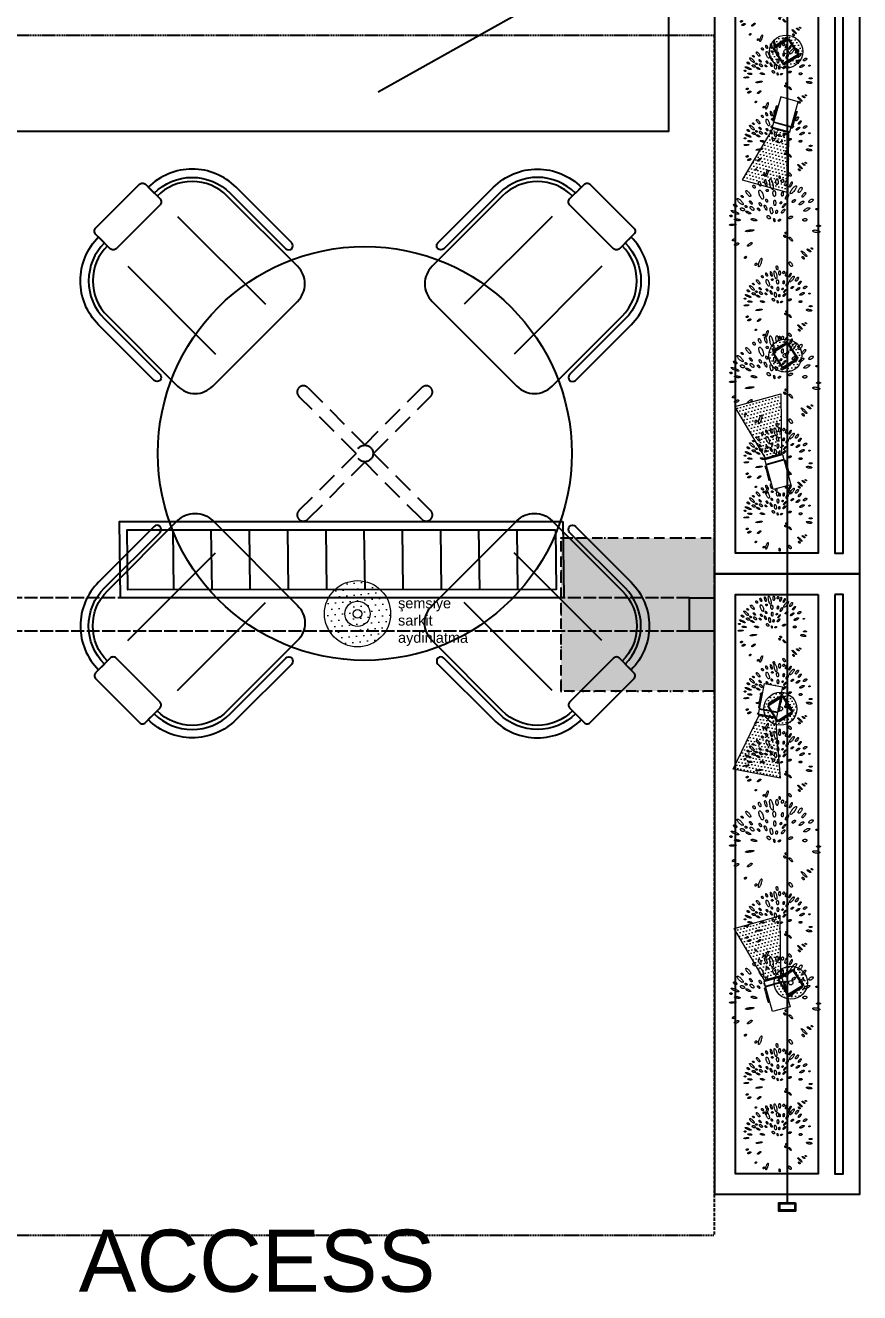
# Model space of a CAD drawing. Header units: millimetres. Extents: x 2562 to 7288, y 778 to 5635.
# Drawn here: x 5870.2 to 6071.8, y 955.7 to 1262 of the extents above; entities that cross this region are included whole.
import ezdxf

# ---------------------------------------------------------------- set-up
doc = ezdxf.new("R2010")
doc.units = ezdxf.units.MM
doc.set_wipeout_variables(frame=1)
for name, pattern in [('DOT', [6.35, 0, -6.35]), ('HIDDEN', [0.375, 0.25, -0.125]), ('x-ref_base plan 1$0$C2-A104-16$0$HIDDEN', [0.375, 0.25, -0.125])]:
    doc.linetypes.add(name, pattern=pattern)
for name, color, linetype in [('0-gnl-alt', 191, 'DOT'), ('0-gnl-gor1', 1, 'Continuous'), ('0-gnl-gor2', 6, 'Continuous'), ('0-gnl-gor3', 252, 'Continuous'), ('0-gnl-gor5', 254, 'Continuous'), ('0-gnl-merdiven', 6, 'Continuous'), ('0-gnl-smbl-mahal', 6, 'Continuous'), ('0-gnl-ust', 191, 'HIDDEN'), ('2-tef-aksesuar', 30, 'Continuous'), ('2-tef-armatur', 30, 'Continuous'), ('BH-DO-NOTLAR', 12, 'Continuous'), ('yeni string aydinlatma', 30, 'Continuous')]:
    doc.layers.add(name, color=color, linetype=linetype)
doc.layers.add('ONOFF_LI-11', color=7, linetype='Continuous', lineweight=0, true_color=0xcc33a1)
doc.layers.add('x-ref_base plan 1$0$SHG-LANDSCAPING', color=252, linetype='Continuous', lineweight=18)
doc.styles.get("Standard").update_dxf_attribs({"font": 'arial.ttf'})
doc.linetypes.add('ZIGZAG', pattern='A,0.00254,-5.08,[131,ltypeshp.shx,S=5.08,R=0,X=-5.08,Y=0],-10.16,[131,ltypeshp.shx,S=5.08,R=180,X=5.08,Y=0],-5.08', length=20.32254)

# ---------------------------------------------------------------- blocks, each defined once
blk = doc.blocks.new('BP_Abelia grandiflora')
at = {"layer": '0-gnl-gor5', "lineweight": 9}
for points in [[(-0.1169, 0.1861, 0.228205), (-0.1179, 0.1848, 0.088786), (-0.1179, 0.181, 0.045809), (-0.1169, 0.177, 0.034018), (-0.1147, 0.1718, 0.034018), (-0.1117, 0.167, 0.045809), (-0.109, 0.1638, 0.088786), (-0.1059, 0.1617, 0.228205), (-0.1043, 0.1617, 0.228205), (-0.1034, 0.163, 0.088786), (-0.1033, 0.1668, 0.045809), (-0.1044, 0.1708, 0.034018), (-0.1066, 0.176, 0.034018), (-0.1095, 0.1808, 0.045809), (-0.1123, 0.184, 0.088786), (-0.1154, 0.1861, 0.228205)], [(-0.0949, 0.2077, 0.206976), (-0.0962, 0.2062, 0.096084), (-0.0969, 0.2021, 0.052894), (-0.0962, 0.1976, 0.039992), (-0.0943, 0.1919, 0.039992), (-0.0914, 0.1866, 0.052894), (-0.0886, 0.183, 0.096084), (-0.0851, 0.1807, 0.206976), (-0.0831, 0.1807, 0.206976), (-0.0818, 0.1821, 0.096084), (-0.0811, 0.1862, 0.052894), (-0.0818, 0.1908, 0.039992), (-0.0837, 0.1965, 0.039992), (-0.0866, 0.2018, 0.052894), (-0.0894, 0.2054, 0.096084), (-0.0929, 0.2077, 0.206976)], [(-0.0624, 0.1861, 0.029169), (-0.0573, 0.1778, 0.03978), (-0.0528, 0.1723, 0.081053), (-0.0476, 0.1685, 0.247796), (-0.0454, 0.1685, 0.247796), (-0.0441, 0.1704, 0.081053), (-0.0445, 0.1768, 0.03978), (-0.0466, 0.1836, 0.029169), (-0.0507, 0.1924, 0.029169), (-0.0558, 0.2006, 0.03978), (-0.0603, 0.2061, 0.081053), (-0.0655, 0.21, 0.247796), (-0.0677, 0.2099, 0.247796), (-0.0689, 0.2081, 0.081053), (-0.0686, 0.2016, 0.03978), (-0.0665, 0.1949, 0.029169)], [(-0.0439, 0.2257, 0.261938), (-0.0448, 0.2249, 0.075007), (-0.0454, 0.2211, 0.035692), (-0.0451, 0.2169, 0.025978), (-0.044, 0.2111, 0.025978), (-0.0423, 0.2055, 0.035692), (-0.0406, 0.2017, 0.075007), (-0.0383, 0.1986, 0.261938), (-0.0372, 0.1982, 0.261938), (-0.0363, 0.199, 0.075007), (-0.0357, 0.2029, 0.035692), (-0.036, 0.2071, 0.025978), (-0.0371, 0.2128, 0.025978), (-0.0388, 0.2184, 0.035692), (-0.0405, 0.2223, 0.075007), (-0.0428, 0.2254, 0.261938)], [(-0.0182, 0.2289, 0.243416), (-0.0193, 0.2281, 0.082852), (-0.0205, 0.2245, 0.04109), (-0.0209, 0.2203, 0.030206), (-0.0205, 0.2146, 0.030206), (-0.0194, 0.209, 0.04109), (-0.018, 0.205, 0.082852), (-0.0159, 0.2019, 0.243416), (-0.0146, 0.2014, 0.243416), (-0.0135, 0.2022, 0.082852), (-0.0123, 0.2058, 0.04109), (-0.012, 0.21, 0.030206), (-0.0124, 0.2157, 0.030206), (-0.0135, 0.2213, 0.04109), (-0.0149, 0.2252, 0.082852), (-0.0169, 0.2284, 0.243416)], [(0.0025, 0.2302, 0.154562), (0.0008, 0.2297, 0.106795), (-0.0008, 0.2278, 0.073326), (-0.0017, 0.2253, 0.059836), (-0.002, 0.222, 0.059836), (-0.0016, 0.2187, 0.073326), (-0.0005, 0.2163, 0.106795), (0.0013, 0.2145, 0.154562), (0.003, 0.214, 0.154562), (0.0046, 0.2146, 0.106795), (0.0063, 0.2165, 0.073326), (0.0072, 0.219, 0.059836), (0.0075, 0.2223, 0.059836), (0.007, 0.2255, 0.073326), (0.0059, 0.228, 0.106795), (0.0042, 0.2298, 0.154562)], [(0.0309, 0.2284, 0.217322), (0.0291, 0.228, 0.092688), (0.0264, 0.2249, 0.049364), (0.0246, 0.2208, 0.036974), (0.023, 0.215, 0.036974), (0.0223, 0.209, 0.049364), (0.0226, 0.2045, 0.092688), (0.024, 0.2006, 0.217322), (0.0255, 0.1996, 0.217322), (0.0273, 0.2, 0.092688), (0.03, 0.2031, 0.049364), (0.0318, 0.2072, 0.036974), (0.0334, 0.213, 0.036974), (0.0341, 0.219, 0.049364), (0.0338, 0.2235, 0.092688), (0.0324, 0.2274, 0.217322)], [(0.0625, 0.2217, 0.256191), (0.0601, 0.2214, 0.077505), (0.0549, 0.2164, 0.037329), (0.0505, 0.2097, 0.027247), (0.0458, 0.1998, 0.027247), (0.0422, 0.1895, 0.037329), (0.0406, 0.1816, 0.077505), (0.0407, 0.1744, 0.256191), (0.0422, 0.1726, 0.256191), (0.0445, 0.1728, 0.077505), (0.0497, 0.1779, 0.037329), (0.0541, 0.1846, 0.027247), (0.0588, 0.1944, 0.027247), (0.0624, 0.2048, 0.037329), (0.0641, 0.2126, 0.077505), (0.0639, 0.2199, 0.256191)], [(0.0872, 0.2131, 0.259831), (0.0859, 0.213, 0.07593), (0.0827, 0.2101, 0.036288), (0.0799, 0.2062, 0.026439), (0.0768, 0.2004, 0.026439), (0.0743, 0.1943, 0.036288), (0.0731, 0.1897, 0.07593), (0.0729, 0.1854, 0.259831), (0.0737, 0.1843, 0.259831), (0.0751, 0.1844, 0.07593), (0.0783, 0.1873, 0.036288), (0.0811, 0.1912, 0.026439), (0.0842, 0.197, 0.026439), (0.0866, 0.203, 0.036288), (0.0879, 0.2077, 0.07593), (0.088, 0.212, 0.259831)], [(0.1147, 0.1991, 0.205663), (0.1132, 0.1993, 0.096491), (0.1103, 0.1979, 0.053352), (0.1077, 0.1954, 0.040391), (0.105, 0.1915, 0.040391), (0.1029, 0.1873, 0.053352), (0.102, 0.1838, 0.096491), (0.1021, 0.1806, 0.205663), (0.103, 0.1793, 0.205663), (0.1046, 0.1791, 0.096491), (0.1075, 0.1806, 0.053352), (0.1101, 0.1831, 0.040391), (0.1128, 0.1869, 0.040391), (0.1148, 0.1912, 0.053352), (0.1158, 0.1946, 0.096491), (0.1157, 0.1979, 0.205663)], [(-0.1584, 0.1599, 0.17972), (-0.1593, 0.158, 0.103229), (-0.1587, 0.1544, 0.062965), (-0.157, 0.151, 0.049171), (-0.1537, 0.1471, 0.049171), (-0.1498, 0.144, 0.062965), (-0.1463, 0.1423, 0.103229), (-0.1427, 0.1419, 0.17972), (-0.1408, 0.1428, 0.17972), (-0.14, 0.1447, 0.103229), (-0.1405, 0.1483, 0.062965), (-0.1423, 0.1518, 0.049171), (-0.1455, 0.1556, 0.049171), (-0.1494, 0.1587, 0.062965), (-0.1529, 0.1604, 0.103229), (-0.1565, 0.1608, 0.17972)], [(-0.1156, 0.1428, 0.225102), (-0.1162, 0.1413, 0.08993), (-0.1152, 0.1376, 0.046807), (-0.1131, 0.134, 0.03484), (-0.1095, 0.1297, 0.03484), (-0.1053, 0.1259, 0.046807), (-0.1018, 0.1236, 0.08993), (-0.0982, 0.1225, 0.225102), (-0.0967, 0.123, 0.225102), (-0.0961, 0.1245, 0.08993), (-0.0971, 0.1282, 0.046807), (-0.0992, 0.1318, 0.03484), (-0.1028, 0.1361, 0.03484), (-0.1069, 0.1399, 0.046807), (-0.1104, 0.1422, 0.08993), (-0.1141, 0.1433, 0.225102)], [(-0.0742, 0.1435, 0.185857), (-0.075, 0.1421, 0.10188), (-0.0748, 0.1393, 0.060594), (-0.0736, 0.1365, 0.046923), (-0.0714, 0.1332, 0.046923), (-0.0686, 0.1304, 0.060594), (-0.066, 0.1288, 0.10188), (-0.0633, 0.1281, 0.185857), (-0.0618, 0.1286, 0.185857), (-0.061, 0.13, 0.10188), (-0.0612, 0.1328, 0.060594), (-0.0623, 0.1357, 0.046923), (-0.0646, 0.1389, 0.046923), (-0.0674, 0.1417, 0.060594), (-0.07, 0.1434, 0.10188), (-0.0727, 0.144, 0.185857)], [(-0.0361, 0.1647, 0.224678), (-0.0373, 0.1636, 0.090084), (-0.0382, 0.1598, 0.046944), (-0.0381, 0.1555, 0.034953), (-0.0369, 0.1499, 0.034953), (-0.035, 0.1445, 0.046944), (-0.0329, 0.1407, 0.090084), (-0.0301, 0.1379, 0.224678), (-0.0285, 0.1376, 0.224678), (-0.0273, 0.1387, 0.090084), (-0.0264, 0.1425, 0.046944), (-0.0265, 0.1468, 0.034953), (-0.0277, 0.1525, 0.034953), (-0.0296, 0.1579, 0.046944), (-0.0317, 0.1617, 0.090084), (-0.0345, 0.1644, 0.224678)], [(-0.0073, 0.1703, 0.208148), (-0.0086, 0.1698, 0.095716), (-0.0104, 0.1674, 0.052486), (-0.0115, 0.1642, 0.039639), (-0.0122, 0.1599, 0.039639), (-0.0122, 0.1556, 0.052486), (-0.0116, 0.1523, 0.095716), (-0.0102, 0.1497, 0.208148), (-0.0089, 0.149, 0.208148), (-0.0075, 0.1495, 0.095716), (-0.0058, 0.1519, 0.052486), (-0.0047, 0.155, 0.039639), (-0.004, 0.1593, 0.039639), (-0.004, 0.1637, 0.052486), (-0.0046, 0.1669, 0.095716), (-0.006, 0.1696, 0.208148)], [(-0.0097, 0.1225, 0.164937), (-0.0107, 0.1219, 0.10574), (-0.0115, 0.1203, 0.068929), (-0.0118, 0.1184, 0.055121), (-0.0115, 0.1159, 0.055121), (-0.0107, 0.1136, 0.068929), (-0.0096, 0.112, 0.10574), (-0.0081, 0.1109, 0.164937), (-0.007, 0.1108, 0.164937), (-0.006, 0.1114, 0.10574), (-0.0051, 0.113, 0.068929), (-0.0049, 0.115, 0.055121), (-0.0051, 0.1174, 0.055121), (-0.006, 0.1197, 0.068929), (-0.007, 0.1213, 0.10574), (-0.0085, 0.1224, 0.164937)], [(0.0237, 0.1248, 0.221241), (0.0221, 0.1244, 0.091319), (0.0196, 0.1216, 0.048066), (0.0178, 0.1178, 0.035885), (0.0163, 0.1124, 0.035885), (0.0156, 0.1069, 0.048066), (0.0158, 0.1028, 0.091319), (0.017, 0.0992, 0.221241), (0.0183, 0.0982, 0.221241), (0.0199, 0.0986, 0.091319), (0.0224, 0.1014, 0.048066), (0.0241, 0.1052, 0.035885), (0.0256, 0.1105, 0.035885), (0.0263, 0.1161, 0.048066), (0.0262, 0.1202, 0.091319), (0.025, 0.1238, 0.221241)], [(0.0349, 0.1693, 0.191592), (0.0327, 0.169, 0.100474), (0.0295, 0.1664, 0.058435), (0.0271, 0.1626, 0.044925), (0.0251, 0.1571, 0.044925), (0.0241, 0.1513, 0.058435), (0.0242, 0.1468, 0.100474), (0.0257, 0.1429, 0.191592), (0.0274, 0.1416, 0.191592), (0.0296, 0.1419, 0.100474), (0.0328, 0.1445, 0.058435), (0.0352, 0.1483, 0.044925), (0.0372, 0.1538, 0.044925), (0.0382, 0.1596, 0.058435), (0.0381, 0.1641, 0.100474), (0.0366, 0.1679, 0.191592)], [(0.0696, 0.1689, 0.110174), (0.0678, 0.1694, 0.102587), (0.0658, 0.169, 0.093413), (0.0641, 0.1678, 0.08782), (0.0629, 0.1661, 0.08782), (0.0623, 0.164, 0.093413), (0.0624, 0.162, 0.102587), (0.0634, 0.1602, 0.110174), (0.0648, 0.159, 0.110174), (0.0666, 0.1586, 0.102587), (0.0686, 0.159, 0.093413), (0.0703, 0.1601, 0.08782), (0.0716, 0.1619, 0.08782), (0.0722, 0.1639, 0.093413), (0.072, 0.166, 0.102587), (0.0711, 0.1678, 0.110174)], [(0.1041, 0.1589, 0.219849), (0.1013, 0.1592, 0.09181), (0.0958, 0.156, 0.048525), (0.0909, 0.1509, 0.036269), (0.0857, 0.1431, 0.036269), (0.0816, 0.1346, 0.048525), (0.0797, 0.1279, 0.09181), (0.0797, 0.1215, 0.219849), (0.0813, 0.1192, 0.219849), (0.084, 0.119, 0.09181), (0.0896, 0.1222, 0.048525), (0.0944, 0.1273, 0.036269), (0.0997, 0.1351, 0.036269), (0.1038, 0.1435, 0.048525), (0.1057, 0.1503, 0.09181), (0.1057, 0.1567, 0.219849)], [(0.1382, 0.1775, 0.15118), (0.1365, 0.1782, 0.106997), (0.134, 0.1779, 0.074795), (0.1316, 0.1766, 0.061485), (0.1292, 0.1743, 0.061485), (0.1274, 0.1716, 0.074795), (0.1266, 0.169, 0.106997), (0.1268, 0.1664, 0.15118), (0.1278, 0.1649, 0.15118), (0.1295, 0.1642, 0.106997), (0.132, 0.1645, 0.074795), (0.1344, 0.1658, 0.061485), (0.1368, 0.1681, 0.061485), (0.1386, 0.1708, 0.074795), (0.1394, 0.1734, 0.106997), (0.1392, 0.176, 0.15118)], [(0.1675, 0.1451, 0.224459), (0.1656, 0.1458, 0.090164), (0.1609, 0.1447, 0.047015), (0.1562, 0.1421, 0.035012), (0.1506, 0.1377, 0.035012), (0.1457, 0.1326, 0.047015), (0.1427, 0.1282, 0.090164), (0.1412, 0.1236, 0.224459), (0.1418, 0.1216, 0.224459), (0.1437, 0.1209, 0.090164), (0.1484, 0.122, 0.047015), (0.153, 0.1245, 0.035012), (0.1586, 0.129, 0.035012), (0.1635, 0.1341, 0.047015), (0.1665, 0.1385, 0.090164), (0.1681, 0.1431, 0.224459)], [(-0.1882, 0.1194, 0.136055), (-0.1885, 0.1183, 0.10695), (-0.1881, 0.1168, 0.081551), (-0.1873, 0.1156, 0.069671), (-0.1859, 0.1145, 0.069671), (-0.1842, 0.1138, 0.081551), (-0.1827, 0.1137, 0.10695), (-0.1813, 0.1141, 0.136055), (-0.1805, 0.1149, 0.136055), (-0.1802, 0.116, 0.10695), (-0.1805, 0.1174, 0.081551), (-0.1814, 0.1187, 0.069671), (-0.1828, 0.1198, 0.069671), (-0.1844, 0.1204, 0.081551), (-0.1859, 0.1206, 0.10695), (-0.1873, 0.1202, 0.136055)], [(-0.1503, 0.1158, 0.222164), (-0.1506, 0.1139, 0.090991), (-0.1487, 0.1099, 0.047763), (-0.1455, 0.1062, 0.035633), (-0.1404, 0.102, 0.035633), (-0.1348, 0.0986, 0.047763), (-0.1302, 0.0968, 0.090991), (-0.1258, 0.0964, 0.222164), (-0.1242, 0.0973, 0.222164), (-0.1238, 0.0992, 0.090991), (-0.1257, 0.1032, 0.047763), (-0.1289, 0.1069, 0.035633), (-0.134, 0.1111, 0.035633), (-0.1396, 0.1145, 0.047763), (-0.1442, 0.1163, 0.090991), (-0.1486, 0.1167, 0.222164)], [(-0.1458, 0.0585, 0.14574), (-0.1458, 0.0563, 0.107166), (-0.1443, 0.0536, 0.077192), (-0.1418, 0.0515, 0.064269), (-0.1383, 0.05, 0.064269), (-0.1344, 0.0494, 0.077192), (-0.1312, 0.0498, 0.107166), (-0.1285, 0.0512, 0.14574), (-0.1273, 0.0531, 0.14574), (-0.1273, 0.0554, 0.107166), (-0.1288, 0.0581, 0.077192), (-0.1313, 0.0601, 0.064269), (-0.1348, 0.0617, 0.064269), (-0.1387, 0.0623, 0.077192), (-0.1419, 0.0619, 0.107166), (-0.1446, 0.0604, 0.14574)], [(-0.0748, 0.0608, 0.17178), (-0.0753, 0.059, 0.104715), (-0.0743, 0.0561, 0.066124), (-0.0723, 0.0535, 0.052265), (-0.0692, 0.0509, 0.052265), (-0.0655, 0.0491, 0.066124), (-0.0623, 0.0483, 0.104715), (-0.0593, 0.0486, 0.17178), (-0.0578, 0.0498, 0.17178), (-0.0574, 0.0516, 0.104715), (-0.0583, 0.0544, 0.066124), (-0.0603, 0.057, 0.052265), (-0.0635, 0.0596, 0.052265), (-0.0672, 0.0615, 0.066124), (-0.0703, 0.0622, 0.104715), (-0.0733, 0.0619, 0.17178)], [(-0.0318, 0.0896, 0.218092), (-0.0326, 0.0885, 0.092422), (-0.0328, 0.0851, 0.049107), (-0.0319, 0.0815, 0.036758), (-0.0299, 0.077, 0.036758), (-0.0273, 0.0729, 0.049107), (-0.0248, 0.0701, 0.092422), (-0.022, 0.0684, 0.218092), (-0.0205, 0.0685, 0.218092), (-0.0196, 0.0696, 0.092422), (-0.0195, 0.073, 0.049107), (-0.0203, 0.0766, 0.036758), (-0.0223, 0.0811, 0.036758), (-0.025, 0.0852, 0.049107), (-0.0274, 0.088, 0.092422), (-0.0303, 0.0897, 0.218092)], [(-0.0304, 0.1171, 0.270783), (-0.0309, 0.1163, 0.071066), (-0.0307, 0.1129, 0.033234), (-0.0297, 0.1092, 0.024094), (-0.0277, 0.1044, 0.024094), (-0.0252, 0.0997, 0.033234), (-0.0231, 0.0966, 0.071066), (-0.0205, 0.0942, 0.270783), (-0.0196, 0.0941, 0.270783), (-0.019, 0.0949, 0.071066), (-0.0193, 0.0984, 0.033234), (-0.0203, 0.1021, 0.024094), (-0.0223, 0.1069, 0.024094), (-0.0248, 0.1115, 0.033234), (-0.0269, 0.1146, 0.071066), (-0.0294, 0.117, 0.270783)], [(0.0052, 0.0784, 0.182227), (0.0039, 0.0779, 0.102698), (0.0023, 0.0761, 0.061989), (0.0013, 0.0736, 0.048238), (0.0008, 0.0702, 0.048238), (0.001, 0.0668, 0.061989), (0.0017, 0.0643, 0.102698), (0.003, 0.0623, 0.182227), (0.0043, 0.0617, 0.182227), (0.0056, 0.0621, 0.102698), (0.0072, 0.064, 0.061989), (0.0082, 0.0665, 0.048238), (0.0087, 0.0698, 0.048238), (0.0085, 0.0732, 0.061989), (0.0079, 0.0758, 0.102698), (0.0065, 0.0778, 0.182227)], [(0.0359, 0.0865, 0.213517), (0.0338, 0.0863, 0.093974), (0.0304, 0.0835, 0.050644), (0.0276, 0.0795, 0.038059), (0.0249, 0.0736, 0.038059), (0.0232, 0.0674, 0.050644), (0.0227, 0.0625, 0.093974), (0.0236, 0.0581, 0.213517), (0.025, 0.0567, 0.213517), (0.0271, 0.0569, 0.093974), (0.0305, 0.0597, 0.050644), (0.0333, 0.0637, 0.038059), (0.036, 0.0696, 0.038059), (0.0377, 0.0759, 0.050644), (0.0382, 0.0807, 0.093974), (0.0373, 0.0851, 0.213517)], [(0.0679, 0.0919, 0.234361), (0.0665, 0.0921, 0.086447), (0.0632, 0.0903, 0.043866), (0.0603, 0.0875, 0.032434), (0.0569, 0.0832, 0.032434), (0.0542, 0.0785, 0.043866), (0.0527, 0.0747, 0.086447), (0.0523, 0.071, 0.234361), (0.053, 0.0698, 0.234361), (0.0544, 0.0696, 0.086447), (0.0576, 0.0714, 0.043866), (0.0606, 0.0742, 0.032434), (0.0639, 0.0785, 0.032434), (0.0667, 0.0832, 0.043866), (0.0681, 0.087, 0.086447), (0.0686, 0.0907, 0.234361)], [(0.0661, 0.1221, 0.181524), (0.0647, 0.1224, 0.10285), (0.0625, 0.1216, 0.062262), (0.0604, 0.12, 0.048498), (0.0583, 0.1175, 0.048498), (0.0568, 0.1145, 0.062262), (0.0561, 0.1121, 0.10285), (0.0562, 0.1097, 0.181524), (0.057, 0.1086, 0.181524), (0.0584, 0.1082, 0.10285), (0.0606, 0.109, 0.062262), (0.0627, 0.1106, 0.048498), (0.0648, 0.1132, 0.048498), (0.0663, 0.1161, 0.062262), (0.067, 0.1186, 0.10285), (0.0669, 0.121, 0.181524)], [(0.094, 0.0995, 0.190551), (0.0926, 0.0999, 0.100739), (0.0901, 0.0991, 0.058823), (0.0878, 0.0973, 0.045281), (0.0853, 0.0945, 0.045281), (0.0834, 0.0913, 0.058823), (0.0825, 0.0885, 0.100739), (0.0824, 0.0859, 0.190551), (0.0832, 0.0847, 0.190551), (0.0846, 0.0843, 0.100739), (0.0871, 0.0852, 0.058823), (0.0894, 0.0869, 0.045281), (0.0919, 0.0897, 0.045281), (0.0938, 0.0929, 0.058823), (0.0947, 0.0957, 0.100739), (0.0948, 0.0983, 0.190551)], [(0.0981, 0.0721, 0.189405), (0.0969, 0.0727, 0.101026), (0.0946, 0.0725, 0.059252), (0.0923, 0.0715, 0.045676), (0.0897, 0.0696, 0.045676), (0.0874, 0.0673, 0.059252), (0.086, 0.0651, 0.101026), (0.0855, 0.0629, 0.189405), (0.0859, 0.0617, 0.189405), (0.087, 0.0611, 0.101026), (0.0893, 0.0613, 0.059252), (0.0916, 0.0623, 0.045676), (0.0943, 0.0642, 0.045676), (0.0966, 0.0665, 0.059252), (0.0979, 0.0686, 0.101026), (0.0985, 0.0709, 0.189405)], [(0.1346, 0.0725, 0.173385), (0.1328, 0.0738, 0.104439), (0.1293, 0.0741, 0.065477), (0.1255, 0.0731, 0.051621), (0.1212, 0.0708, 0.051621), (0.1175, 0.0676, 0.065477), (0.1152, 0.0645, 0.104439), (0.1142, 0.0611, 0.173385), (0.1147, 0.059, 0.173385), (0.1165, 0.0577, 0.104439), (0.1201, 0.0574, 0.065477), (0.1238, 0.0584, 0.051621), (0.1281, 0.0607, 0.051621), (0.1318, 0.0639, 0.065477), (0.1341, 0.067, 0.104439), (0.1351, 0.0704, 0.173385)], [(0.1418, 0.0995, 0.211516), (0.1406, 0.1001, 0.094634), (0.1379, 0.0995, 0.051326), (0.1352, 0.098, 0.038641), (0.132, 0.0955, 0.038641), (0.1293, 0.0925, 0.051326), (0.1277, 0.0899, 0.094634), (0.1269, 0.0872, 0.211516), (0.1274, 0.086, 0.211516), (0.1285, 0.0855, 0.094634), (0.1313, 0.0861, 0.051326), (0.134, 0.0875, 0.038641), (0.1371, 0.0901, 0.038641), (0.1398, 0.0931, 0.051326), (0.1415, 0.0957, 0.094634), (0.1422, 0.0983, 0.211516)], [(0.1594, 0.073, 0.141068), (0.1582, 0.0738, 0.107148), (0.1564, 0.0742, 0.079281), (0.1545, 0.0738, 0.066799), (0.1524, 0.0727, 0.066799), (0.1507, 0.0711, 0.079281), (0.1497, 0.0694, 0.107148), (0.1494, 0.0676, 0.141068), (0.1499, 0.0662, 0.141068), (0.151, 0.0653, 0.107148), (0.1529, 0.065, 0.079281), (0.1548, 0.0654, 0.066799), (0.1569, 0.0665, 0.066799), (0.1586, 0.0681, 0.079281), (0.1596, 0.0698, 0.107148), (0.1598, 0.0716, 0.141068)], [(0.2035, 0.1, 0.241866), (0.2017, 0.1009, 0.08348), (0.1962, 0.1001, 0.041558), (0.1905, 0.0976, 0.030579), (0.1834, 0.0932, 0.030579), (0.1768, 0.088, 0.041558), (0.1726, 0.0835, 0.08348), (0.1699, 0.0786, 0.241866), (0.1702, 0.0766, 0.241866), (0.172, 0.0756, 0.08348), (0.1775, 0.0765, 0.041558), (0.1832, 0.0789, 0.030579), (0.1903, 0.0833, 0.030579), (0.1969, 0.0886, 0.041558), (0.2011, 0.0931, 0.08348), (0.2038, 0.098, 0.241866)], [(0.1873, 0.118, 0.167836), (0.1863, 0.1188, 0.105336), (0.1844, 0.119, 0.067731), (0.1823, 0.1185, 0.053888), (0.18, 0.1173, 0.053888), (0.178, 0.1156, 0.067731), (0.1767, 0.1139, 0.105336), (0.1762, 0.112, 0.167836), (0.1765, 0.1108, 0.167836), (0.1775, 0.1101, 0.105336), (0.1794, 0.1099, 0.067731), (0.1815, 0.1103, 0.053888), (0.1838, 0.1116, 0.053888), (0.1858, 0.1133, 0.067731), (0.1871, 0.1149, 0.105336), (0.1876, 0.1168, 0.167836)], [(0.2153, 0.0698, 0.167894), (0.214, 0.071, 0.105327), (0.2112, 0.0717, 0.067707), (0.2082, 0.0713, 0.053864), (0.2047, 0.0699, 0.053864), (0.2015, 0.0678, 0.067707), (0.1994, 0.0656, 0.105327), (0.1983, 0.063, 0.167894), (0.1986, 0.0612, 0.167894), (0.1999, 0.06, 0.105327), (0.2026, 0.0594, 0.067707), (0.2056, 0.0598, 0.053864), (0.2092, 0.0611, 0.053864), (0.2124, 0.0632, 0.067707), (0.2144, 0.0654, 0.105327), (0.2155, 0.068, 0.167894)], [(-0.2179, 0.0108, 0.226996), (-0.2171, 0.009, 0.089235), (-0.2128, 0.0066, 0.046197), (-0.2076, 0.0053, 0.034337), (-0.2004, 0.0047, 0.034337), (-0.1932, 0.0051, 0.046197), (-0.188, 0.0062, 0.089235), (-0.1836, 0.0085, 0.226996), (-0.1827, 0.0103, 0.226996), (-0.1836, 0.0121, 0.089235), (-0.1878, 0.0145, 0.046197), (-0.1931, 0.0158, 0.034337), (-0.2003, 0.0164, 0.034337), (-0.2075, 0.016, 0.046197), (-0.2127, 0.0149, 0.089235), (-0.217, 0.0126, 0.226996)], [(-0.2157, 0.0401, 0.218506), (-0.2154, 0.0389, 0.092278), (-0.2133, 0.0371, 0.048969), (-0.2106, 0.0359, 0.036642), (-0.2068, 0.0349, 0.036642), (-0.2029, 0.0344, 0.048969), (-0.1999, 0.0346, 0.092278), (-0.1974, 0.0355, 0.218506), (-0.1967, 0.0365, 0.218506), (-0.197, 0.0376, 0.092278), (-0.199, 0.0394, 0.048969), (-0.2017, 0.0406, 0.036642), (-0.2055, 0.0416, 0.036642), (-0.2095, 0.0421, 0.048969), (-0.2124, 0.0419, 0.092278), (-0.215, 0.041, 0.218506)], [(-0.0205, 0.0374, 0.159367), (-0.0211, 0.0362, 0.106385), (-0.0211, 0.0342, 0.071268), (-0.0202, 0.0322, 0.05759), (-0.0187, 0.0301, 0.05759), (-0.0166, 0.0284, 0.071268), (-0.0147, 0.0275, 0.106385), (-0.0127, 0.0273, 0.159367), (-0.0115, 0.0279, 0.159367), (-0.0108, 0.0291, 0.106385), (-0.0109, 0.0311, 0.071268), (-0.0117, 0.0331, 0.05759), (-0.0133, 0.0352, 0.05759), (-0.0153, 0.0369, 0.071268), (-0.0173, 0.0378, 0.106385), (-0.0193, 0.0379, 0.159367)], [(0.012, 0.0369, 0.233435), (0.0111, 0.0368, 0.086805), (0.0093, 0.0354, 0.044155), (0.0079, 0.0333, 0.032669), (0.0064, 0.0302, 0.032669), (0.0053, 0.027, 0.044155), (0.0049, 0.0245, 0.086805), (0.0051, 0.0223, 0.233435), (0.0057, 0.0216, 0.233435), (0.0066, 0.0216, 0.086805), (0.0083, 0.0231, 0.044155), (0.0097, 0.0252, 0.032669), (0.0112, 0.0282, 0.032669), (0.0123, 0.0315, 0.044155), (0.0128, 0.034, 0.086805), (0.0126, 0.0362, 0.233435)], [(0.0453, 0.0441, 0.148782), (0.0434, 0.0454, 0.107096), (0.0403, 0.0456, 0.075846), (0.0371, 0.0447, 0.062692), (0.0338, 0.0425, 0.062692), (0.031, 0.0396, 0.075846), (0.0295, 0.0367, 0.107096), (0.0291, 0.0336, 0.148782), (0.03, 0.0315, 0.148782), (0.0319, 0.0302, 0.107096), (0.035, 0.03, 0.075846), (0.0382, 0.0309, 0.062692), (0.0416, 0.0331, 0.062692), (0.0443, 0.036, 0.075846), (0.0458, 0.0389, 0.107096), (0.0462, 0.042, 0.148782)], [(0.1193, 0.0144, 0.224989), (0.1186, 0.0158, 0.089971), (0.1151, 0.0174, 0.046843), (0.1111, 0.0181, 0.03487), (0.1055, 0.0181, 0.03487), (0.1, 0.0173, 0.046843), (0.096, 0.0161, 0.089971), (0.0928, 0.014, 0.224989), (0.0922, 0.0125, 0.224989), (0.093, 0.0112, 0.089971), (0.0964, 0.0096, 0.046843), (0.1005, 0.0089, 0.03487), (0.1061, 0.0089, 0.03487), (0.1116, 0.0097, 0.046843), (0.1156, 0.0109, 0.089971), (0.1188, 0.0129, 0.224989)], [(0.1513, 0.0468, 0.242243), (0.1503, 0.0477, 0.083327), (0.1468, 0.0483, 0.041444), (0.1429, 0.0479, 0.030488), (0.1377, 0.0467, 0.030488), (0.1327, 0.0448, 0.041444), (0.1293, 0.0429, 0.083327), (0.1267, 0.0404, 0.242243), (0.1265, 0.0392, 0.242243), (0.1274, 0.0382, 0.083327), (0.1309, 0.0377, 0.041444), (0.1348, 0.0381, 0.030488), (0.14, 0.0393, 0.030488), (0.145, 0.0412, 0.041444), (0.1484, 0.0431, 0.083327), (0.151, 0.0456, 0.242243)], [(0.1792, 0.0558, 0.150587), (0.178, 0.0578, 0.107025), (0.1752, 0.0595, 0.075054), (0.1717, 0.06, 0.06178), (0.1675, 0.0595, 0.06178), (0.1636, 0.058, 0.075054), (0.1608, 0.056, 0.107025), (0.1591, 0.0532, 0.150587), (0.1589, 0.0509, 0.150587), (0.1601, 0.0489, 0.107025), (0.163, 0.0472, 0.075054), (0.1664, 0.0467, 0.06178), (0.1706, 0.0472, 0.06178), (0.1745, 0.0487, 0.075054), (0.1773, 0.0507, 0.107025), (0.1791, 0.0535, 0.150587)], [(0.1986, -0.0014, 0.244655), (0.198, -0.0002, 0.082347), (0.1947, 0.0016, 0.040717), (0.1907, 0.0027, 0.02991), (0.185, 0.0033, 0.02991), (0.1794, 0.0032, 0.040717), (0.1752, 0.0026, 0.082347), (0.1718, 0.0011, 0.244655), (0.1711, 0, 0.244655), (0.1716, -0.0013, 0.082347), (0.175, -0.0031, 0.040717), (0.179, -0.0041, 0.02991), (0.1846, -0.0047, 0.02991), (0.1903, -0.0046, 0.040717), (0.1944, -0.004, 0.082347), (0.1979, -0.0026, 0.244655)], [(0.2216, 0.0378, 0.277561), (0.2205, 0.0388, 0.067974), (0.2151, 0.0394, 0.031398), (0.209, 0.0388, 0.0227), (0.2009, 0.0372, 0.0227), (0.1929, 0.0348, 0.031398), (0.1873, 0.0324, 0.067974), (0.1828, 0.0293, 0.277561), (0.1824, 0.0279, 0.277561), (0.1834, 0.0269, 0.067974), (0.1889, 0.0263, 0.031398), (0.1949, 0.0269, 0.0227), (0.203, 0.0285, 0.0227), (0.211, 0.031, 0.031398), (0.2166, 0.0333, 0.067974), (0.2211, 0.0364, 0.277561)], [(0.2238, 0.0126, 0.132495), (0.2234, 0.014, 0.106693), (0.2222, 0.0153, 0.083176), (0.2206, 0.0161, 0.071819), (0.2184, 0.0164, 0.071819), (0.2163, 0.0161, 0.083176), (0.2146, 0.0153, 0.106693), (0.2134, 0.014, 0.132495), (0.213, 0.0126, 0.132495), (0.2134, 0.0112, 0.106693), (0.2146, 0.0098, 0.083176), (0.2163, 0.009, 0.071819), (0.2184, 0.0087, 0.071819), (0.2206, 0.009, 0.083176), (0.2222, 0.0098, 0.106693), (0.2234, 0.0112, 0.132495)], [(-0.0769, -0.0398, 0.241023), (-0.078, -0.0393, 0.083819), (-0.0811, -0.0402, 0.041814), (-0.0843, -0.042, 0.030784), (-0.0881, -0.0451, 0.030784), (-0.0915, -0.0485, 0.041814), (-0.0937, -0.0514, 0.083819), (-0.0949, -0.0545, 0.241023), (-0.0946, -0.0556, 0.241023), (-0.0935, -0.0561, 0.083819), (-0.0903, -0.0552, 0.041814), (-0.0872, -0.0534, 0.030784), (-0.0834, -0.0504, 0.030784), (-0.0799, -0.0469, 0.041814), (-0.0778, -0.044, 0.083819), (-0.0766, -0.0409, 0.241023)], [(-0.0535, -0.0192, 0.151181), (-0.0547, -0.0184, 0.106997), (-0.0568, -0.0183, 0.074794), (-0.0589, -0.0189, 0.061485), (-0.0612, -0.0203, 0.061485), (-0.063, -0.0223, 0.074794), (-0.0641, -0.0242, 0.106997), (-0.0643, -0.0263, 0.151181), (-0.0638, -0.0276, 0.151181), (-0.0625, -0.0284, 0.106997), (-0.0605, -0.0286, 0.074794), (-0.0584, -0.028, 0.061485), (-0.0561, -0.0265, 0.061485), (-0.0542, -0.0246, 0.074794), (-0.0532, -0.0226, 0.106997), (-0.0529, -0.0206, 0.151181)], [(-0.0498, -0.0342, 0.175332), (-0.0509, -0.0338, 0.104088), (-0.0528, -0.0342, 0.064698), (-0.0546, -0.0353, 0.050853), (-0.0565, -0.0372, 0.050853), (-0.058, -0.0395, 0.064698), (-0.0587, -0.0415, 0.104088), (-0.0588, -0.0434, 0.175332), (-0.0582, -0.0444, 0.175332), (-0.0571, -0.0448, 0.104088), (-0.0551, -0.0444, 0.064698), (-0.0533, -0.0433, 0.050853), (-0.0514, -0.0414, 0.050853), (-0.0499, -0.0391, 0.064698), (-0.0492, -0.0371, 0.104088), (-0.0492, -0.0352, 0.175332)], [(0.1367, -0.0488, 0.30054), (0.1364, -0.0476, 0.057112), (0.1318, -0.0445, 0.025448), (0.1262, -0.0419, 0.018256), (0.1183, -0.0389, 0.018256), (0.1101, -0.0366, 0.025448), (0.1041, -0.0354, 0.057112), (0.0985, -0.0353, 0.30054), (0.0976, -0.036, 0.30054), (0.0979, -0.0371, 0.057112), (0.1025, -0.0403, 0.025448), (0.108, -0.0429, 0.018256), (0.116, -0.0458, 0.018256), (0.1242, -0.0482, 0.025448), (0.1302, -0.0493, 0.057112), (0.1358, -0.0495, 0.30054)], [(0.2184, -0.032, 0.290135), (0.2181, -0.0311, 0.062096), (0.2144, -0.0287, 0.028093), (0.2099, -0.0268, 0.020218), (0.2034, -0.0249, 0.020218), (0.1969, -0.0235, 0.028093), (0.192, -0.0229, 0.062096), (0.1876, -0.0232, 0.290135), (0.1869, -0.0239, 0.290135), (0.1872, -0.0249, 0.062096), (0.1909, -0.0273, 0.028093), (0.1954, -0.0291, 0.020218), (0.2018, -0.0311, 0.020218), (0.2084, -0.0325, 0.028093), (0.2132, -0.033, 0.062096), (0.2177, -0.0327, 0.290135)], [(-0.199, -0.0776, 0.203392), (-0.1984, -0.078, 0.097182), (-0.1969, -0.0782, 0.054153), (-0.1953, -0.0778, 0.04109), (-0.1933, -0.077, 0.04109), (-0.1914, -0.0758, 0.054153), (-0.1902, -0.0747, 0.097182), (-0.1895, -0.0733, 0.203392), (-0.1895, -0.0726, 0.203392), (-0.1901, -0.0721, 0.097182), (-0.1916, -0.072, 0.054153), (-0.1932, -0.0723, 0.04109), (-0.1952, -0.0732, 0.04109), (-0.1971, -0.0744, 0.054153), (-0.1983, -0.0755, 0.097182), (-0.199, -0.0768, 0.203392)], [(-0.1913, -0.0915, 0.248362), (-0.1905, -0.0921, 0.080818), (-0.1875, -0.092, 0.039613), (-0.1843, -0.0911, 0.029036), (-0.1802, -0.0893, 0.029036), (-0.1764, -0.087, 0.039613), (-0.1738, -0.085, 0.080818), (-0.1719, -0.0826, 0.248362), (-0.1719, -0.0816, 0.248362), (-0.1728, -0.081, 0.080818), (-0.1758, -0.0811, 0.039613), (-0.1789, -0.082, 0.029036), (-0.183, -0.0838, 0.029036), (-0.1869, -0.0861, 0.039613), (-0.1895, -0.0881, 0.080818), (-0.1913, -0.0905, 0.248362)], [(-0.1769, -0.1172, 0.283742), (-0.1757, -0.1177, 0.065106), (-0.1707, -0.1163, 0.029758), (-0.1657, -0.1138, 0.021464), (-0.1591, -0.1096, 0.021464), (-0.1529, -0.1049, 0.029758), (-0.1488, -0.101, 0.065106), (-0.1457, -0.0969, 0.283742), (-0.1458, -0.0956, 0.283742), (-0.147, -0.0951, 0.065106), (-0.1519, -0.0965, 0.029758), (-0.157, -0.099, 0.021464), (-0.1636, -0.1032, 0.021464), (-0.1698, -0.1079, 0.029758), (-0.1739, -0.1118, 0.065106), (-0.177, -0.1159, 0.283742)], [(-0.1656, -0.1316, 0.178273), (-0.1645, -0.1322, 0.103522), (-0.1623, -0.1319, 0.063533), (-0.1602, -0.1309, 0.049718), (-0.1579, -0.129, 0.049718), (-0.156, -0.1267, 0.063533), (-0.155, -0.1246, 0.103522), (-0.1547, -0.1224, 0.178273), (-0.1553, -0.1213, 0.178273), (-0.1564, -0.1207, 0.103522), (-0.1586, -0.121, 0.063533), (-0.1606, -0.122, 0.049718), (-0.163, -0.1239, 0.049718), (-0.1648, -0.1262, 0.063533), (-0.1659, -0.1283, 0.103522), (-0.1662, -0.1305, 0.178273)], [(0.1147, -0.1173, 0.230196), (0.1152, -0.1159, 0.088039), (0.1142, -0.1123, 0.045175), (0.1121, -0.1087, 0.033499), (0.1085, -0.1045, 0.033499), (0.1044, -0.1007, 0.045175), (0.101, -0.0984, 0.088039), (0.0974, -0.0972, 0.230196), (0.096, -0.0977, 0.230196), (0.0955, -0.0991, 0.088039), (0.0965, -0.1027, 0.045175), (0.0986, -0.1063, 0.033499), (0.1021, -0.1105, 0.033499), (0.1062, -0.1143, 0.045175), (0.1097, -0.1166, 0.088039), (0.1132, -0.1178, 0.230196)], [(0.1774, -0.124, 0.195041), (0.1777, -0.1223, 0.099565), (0.1765, -0.1193, 0.057161), (0.1742, -0.1165, 0.043768), (0.1706, -0.1136, 0.043768), (0.1665, -0.1114, 0.057161), (0.1631, -0.1103, 0.099565), (0.1599, -0.1104, 0.195041), (0.1585, -0.1114, 0.195041), (0.1581, -0.113, 0.099565), (0.1593, -0.1161, 0.057161), (0.1616, -0.1188, 0.043768), (0.1652, -0.1217, 0.043768), (0.1693, -0.1239, 0.057161), (0.1727, -0.125, 0.099565), (0.176, -0.1249, 0.195041)], [(0.1909, -0.1037, 0.147171), (0.1914, -0.1021, 0.107141), (0.191, -0.0999, 0.076557), (0.1897, -0.0979, 0.06352), (0.1876, -0.096, 0.06352), (0.185, -0.0946, 0.076557), (0.1827, -0.0942, 0.107141), (0.1805, -0.0946, 0.147171), (0.1792, -0.0956, 0.147171), (0.1787, -0.0972, 0.107141), (0.1791, -0.0994, 0.076557), (0.1804, -0.1014, 0.06352), (0.1825, -0.1033, 0.06352), (0.1851, -0.1046, 0.076557), (0.1874, -0.1051, 0.107141), (0.1896, -0.1047, 0.147171)], [(-0.1142, -0.1767, 0.183113), (-0.1122, -0.1774, 0.102503), (-0.1087, -0.1765, 0.061647), (-0.1053, -0.1744, 0.047913), (-0.1016, -0.1708, 0.047913), (-0.0987, -0.1666, 0.061647), (-0.0972, -0.1628, 0.102503), (-0.097, -0.1592, 0.183113), (-0.098, -0.1573, 0.183113), (-0.1, -0.1566, 0.102503), (-0.1036, -0.1575, 0.061647), (-0.107, -0.1596, 0.047913), (-0.1107, -0.1632, 0.047913), (-0.1136, -0.1675, 0.061647), (-0.1151, -0.1712, 0.102503), (-0.1153, -0.1749, 0.183113)], [(0.044, -0.2073, 0.280106), (0.0452, -0.2064, 0.066799), (0.0464, -0.2004, 0.030719), (0.0465, -0.1937, 0.022187), (0.0456, -0.1846, 0.022187), (0.0439, -0.1755, 0.030719), (0.0419, -0.1692, 0.066799), (0.0391, -0.1638, 0.280106), (0.0377, -0.1632, 0.280106), (0.0365, -0.1642, 0.066799), (0.0352, -0.1701, 0.030719), (0.0352, -0.1768, 0.022187), (0.0361, -0.1859, 0.022187), (0.0378, -0.195, 0.030719), (0.0397, -0.2014, 0.066799), (0.0425, -0.2067, 0.280106)], [(0.1179, -0.1776, 0.145133), (0.1188, -0.1766, 0.107172), (0.1193, -0.1748, 0.077462), (0.119, -0.1729, 0.06459), (0.1181, -0.1708, 0.06459), (0.1167, -0.1689, 0.077462), (0.1151, -0.1678, 0.107172), (0.1134, -0.1674, 0.145133), (0.112, -0.1677, 0.145133), (0.1111, -0.1687, 0.107172), (0.1107, -0.1705, 0.077462), (0.1109, -0.1724, 0.06459), (0.1118, -0.1745, 0.06459), (0.1132, -0.1763, 0.077462), (0.1148, -0.1775, 0.107172), (0.1166, -0.1779, 0.145133)], [(-0.0475, -0.2051, 0.205061), (-0.0462, -0.205, 0.096676), (-0.044, -0.2033, 0.053564), (-0.0423, -0.2008, 0.040575), (-0.0407, -0.1971, 0.040575), (-0.0397, -0.1932, 0.053564), (-0.0396, -0.1902, 0.096676), (-0.0402, -0.1875, 0.205061), (-0.0412, -0.1866, 0.205061), (-0.0426, -0.1867, 0.096676), (-0.0447, -0.1884, 0.053564), (-0.0464, -0.1909, 0.040575), (-0.048, -0.1946, 0.040575), (-0.049, -0.1985, 0.053564), (-0.0492, -0.2015, 0.096676), (-0.0485, -0.2042, 0.205061)], [(0.0611, -0.2028, 0.150975), (0.0622, -0.2021, 0.107007), (0.0631, -0.2003, 0.074884), (0.0633, -0.1983, 0.061587), (0.0629, -0.1959, 0.061587), (0.0618, -0.1936, 0.074884), (0.0605, -0.1921, 0.107007), (0.0589, -0.1911, 0.150975), (0.0575, -0.1911, 0.150975), (0.0564, -0.1919, 0.107007), (0.0555, -0.1936, 0.074884), (0.0553, -0.1956, 0.061587), (0.0557, -0.1981, 0.061587), (0.0568, -0.2003, 0.074884), (0.0581, -0.2019, 0.107007), (0.0597, -0.2028, 0.150975)]]:
    blk.add_lwpolyline(points, format="xyb", close=True, dxfattribs=at)
blk = doc.blocks.new('M01-b')
at = {"layer": '0-gnl-gor3'}
blk.add_lwpolyline([(75, 0), (-75, 0), (-75, 35), (75, 35), (75, 0)], dxfattribs=at)
for points in [[(70, 10), (-70, 10), (-70, 30), (70, 30)], [(70, 6), (-70, 6), (-70, 4), (70, 4)]]:
    blk.add_lwpolyline(points, close=True, dxfattribs=at)
at = {"layer": '0-gnl-gor3', "rotation": 260.0110727623467}
for p, xscale, yscale, zscale in [((-28.95, 20.44), -49.99999999999861, 49.99999999999861, 49.9999999999986), ((8.99, 20.44), -49.99999999999861, 49.99999999999861, 49.9999999999986), ((61, 21.08), -37.499999999999, 37.499999999999, 37.49999999999897), ((-61.66, 19.69), -37.499999999999, 37.499999999999, 37.49999999999897), ((-48.34, 19.69), -37.499999999999, 37.499999999999, 37.49999999999897), ((-10.39, 19.69), -37.499999999999, 37.499999999999, 37.49999999999897), ((28.36, 19.69), -37.499999999999, 37.499999999999, 37.49999999999897), ((44.67, 19.69), -37.499999999999, 37.499999999999, 37.49999999999897)]:
    blk.add_blockref('BP_Abelia grandiflora', p, dxfattribs=dict(at, xscale=xscale, yscale=yscale, zscale=zscale))
blk = doc.blocks.new('LI-11')
blk.add_wipeout([(-2.2, 3.19), (2.2, 3.19), (2.2, 0.81), (2.56, 0.81), (2.56, -2.83), (2.41, -2.83), (2.41, -2.56), (2.2, -2.56), (2.2, -4.41), (2, -4.61), (-2, -4.61), (-2.2, -4.41), (-2.2, -2.61), (-2.4, -2.61), (-2.4, -2.83), (-2.55, -2.83), (-2.56, 0.81), (-2.2, 0.81)]).dxf.layer = 'ONOFF_LI-11'
at = {"layer": 'ONOFF_LI-11', "ltscale": 3, "true_color": 0xf4cd0b}
h = blk.add_hatch(dxfattribs=at)
h.set_pattern_fill('DOTS', color=40, scale=0.5)
h.paths.add_polyline_path([(-5.75, -18.62), (5.75, -18.62), (2, -4.61), (-2, -4.61)])
at = {"layer": 'ONOFF_LI-11', "color": 251, "ltscale": 3}
for p, q in [((-2.2, 0.81), (-2.56, 0.81)), ((-2.56, 0.81), (-2.56, -0.81)), ((2.2, 0.81), (2.56, 0.81)), ((2.56, 0.81), (2.56, -0.81)), ((-2.2, -0.81), (-2.39, -0.81)), ((2.2, -0.81), (2.39, -0.81)), ((2.41, -1.95), (2.56, -1.95))]:
    blk.add_line(p, q, dxfattribs=at)
at = {"layer": 'ONOFF_LI-11', "ltscale": 3}
for points in [[(2.2, -4.41), (2.2, 3.19), (-2.2, 3.19), (-2.2, -4.41)], [(-2.2, -3.06), (2.2, -3.06)], [(-2.2, -3.21), (2.2, -3.21)], [(-2.2, -4.41), (2.2, -4.41)], [(-2, -4.61), (-2.2, -4.41)], [(-2, -4.61), (2, -4.61)], [(-2, -4.61), (2, -4.61)], [(2, -4.61), (2.2, -4.41)]]:
    blk.add_lwpolyline(points, dxfattribs=at)
at = {"layer": 'ONOFF_LI-11', "color": 251, "ltscale": 3}
for points in [[(-2.56, -1.95), (-2.56, 0.81)], [(-2.41, -1.95), (-2.38, 0.81)], [(2.41, -1.95), (2.38, 0.81)], [(2.56, -1.95), (2.56, 0.81)]]:
    blk.add_lwpolyline(points, dxfattribs=at)
for points in [[(-2.55, -2.83), (-2.4, -2.83), (-2.4, -1.95), (-2.55, -1.95)], [(-2.4, -2.21), (-2.2, -2.21), (-2.2, -2.61), (-2.4, -2.61)], [(2.2, -2.26), (2.41, -2.26), (2.41, -2.56), (2.2, -2.56)], [(2.41, -1.95), (2.56, -1.95), (2.56, -2.83), (2.41, -2.83)]]:
    blk.add_lwpolyline(points, close=True, dxfattribs=at)
at = {"layer": 'ONOFF_LI-11', "color": 40, "ltscale": 3, "true_color": 0xf4cd0b}
blk.add_lwpolyline([(-5.75, -18.62), (5.75, -18.62), (2, -4.61), (-2, -4.61), (-5.75, -18.62)], dxfattribs=at)
blk = doc.blocks.new('x-ref_base plan 1$0$sandalye')
for points in [[(4690.04, 1399.53), (4690.04, 1418.53, -0.414214), (4705.04, 1433.53), (4705.04, 1431.53, 0.414214), (4692.04, 1418.53), (4692.04, 1399.53, -1)], [(4722.04, 1434.53, 0.414214), (4721.04, 1435.53), (4706.04, 1435.53, 0.414214), (4705.04, 1434.53), (4705.04, 1429.53, 0.414214), (4706.04, 1428.53), (4721.04, 1428.53, 0.414214), (4722.04, 1429.53)], [(4737.04, 1399.53), (4737.04, 1418.53, 0.414214), (4722.04, 1433.53), (4722.04, 1431.53, -0.414214), (4735.04, 1418.53), (4735.04, 1399.53, 1)]]:
    blk.add_lwpolyline(points, format="xyb", close=True)
blk.add_lwpolyline([(4722.04, 1430.53, -0.414214), (4734.04, 1418.53), (4734.04, 1394.53, -0.414214), (4728.04, 1388.53), (4699.04, 1388.53, -0.414214), (4693.04, 1394.53), (4693.04, 1418.53, -0.414214), (4705.04, 1430.53)], format="xyb")
for points in [[(4705.04, 1423.53), (4705.04, 1393.53)], [(4722.04, 1423.53), (4722.04, 1393.53)]]:
    blk.add_lwpolyline(points)
blk.add_arc((4736.04, 1399.53), 1, 180, 0)
blk = doc.blocks.new('FU12')
at = {"linetype": 'x-ref_base plan 1$0$C2-A104-16$0$HIDDEN', "ltscale": 20}
for points in [[(-2.12, 0), (-15.91, 13.79, -0.414214), (-15.91, 15.91), (-15.91, 15.91, -0.414214), (-13.79, 15.91), (0, 2.12)], [(2.12, 0), (15.91, 13.79, 0.414214), (15.91, 15.91), (15.91, 15.91, 0.414214), (13.79, 15.91), (0, 2.12)], [(-2.12, 0), (-15.91, -13.79, 0.414214), (-15.91, -15.91), (-15.91, -15.91, 0.414214), (-13.79, -15.91), (0, -2.12)], [(2.12, 0), (15.91, -13.79, -0.414214), (15.91, -15.91), (15.91, -15.91, -0.414214), (13.79, -15.91), (0, -2.12)]]:
    blk.add_lwpolyline(points, format="xyb", dxfattribs=at)
blk.add_circle((0, 0), 50)
blk.add_circle((0, 0), 2, dxfattribs=at)
blk = doc.blocks.new('150327 OUTDOR')
at = {"xscale": -1}
for p, rotation in [((-46245.95, -18410.08), 44.99999999999967), ((-48156.63, -25076.04), 315)]:
    blk.add_blockref('x-ref_base plan 1$0$sandalye', p, dxfattribs=dict(at, rotation=rotation))
blk.add_blockref('FU12', (-50534.27, -20787.72))
for p, rotation in [((-46245.95, -23165.35), 135), ((-48156.63, -16499.4), 225.0000000000003)]:
    blk.add_blockref('x-ref_base plan 1$0$sandalye', p, dxfattribs=dict(rotation=rotation))
blk = doc.blocks.new('ısıtıcı')
at = {"color": 30, "ltscale": 3}
for p, q in [((-72116.35, -19047.41), (-72116.38, -19032.91)), ((-72106.35, -19047.39), (-72106.38, -19032.89)), ((-72096.35, -19047.36), (-72096.38, -19032.86)), ((-72086.35, -19047.34), (-72086.38, -19032.84)), ((-72076.35, -19047.32), (-72076.38, -19032.82)), ((-72066.35, -19047.3), (-72066.38, -19032.8)), ((-72056.35, -19047.27), (-72056.38, -19032.77)), ((-72046.35, -19047.25), (-72046.38, -19032.75)), ((-72036.35, -19047.23), (-72036.38, -19032.73)), ((-72026.35, -19047.21), (-72026.38, -19032.71))]:
    blk.add_line(p, q, dxfattribs=at)
for points in [[(-72014.39, -19030.68), (-72014.34, -19049.18), (-72130.34, -19049.44), (-72130.39, -19030.94)], [(-72016.38, -19032.68), (-72016.35, -19047.18), (-72128.35, -19047.44), (-72128.38, -19032.94)]]:
    blk.add_lwpolyline(points, close=True, dxfattribs=at)
blk = doc.blocks.new('STRING LIGHT')
at = {"layer": 'ONOFF_LI-11', "ltscale": 3, "true_color": 0xf4cd0b}
h = blk.add_hatch(dxfattribs=at)
h.set_pattern_fill('DOTS', color=40, scale=0.5, angle=122.183569)
edge = h.paths.add_edge_path()
edge.add_arc((-61887.93, -18703.99), 4, 0, 360)
h.paths.add_polyline_path([(-61890.96, -18703.24), (-61888.62, -18706.96), (-61884.89, -18704.62), (-61887.37, -18700.97)], flags=16)
at = {"layer": '2-tef-aksesuar', "ltscale": 0.4, "elevation": 555.59}
blk.add_lwpolyline([(-61890.96, -18703.24), (-61888.62, -18706.96), (-61884.89, -18704.62), (-61887.37, -18700.97)], close=True, dxfattribs=at)
at = {"layer": 'ONOFF_LI-11', "color": 251, "ltscale": 3}
for p, q in [((-61890.83, -18702.74, 555.59), (-61889.46, -18701.87, 555.59)), ((-61890.64, -18703.04, 555.59), (-61890.83, -18702.74, 555.59)), ((-61889.27, -18702.17, 555.59), (-61889.38, -18702.01, 555.59)), ((-61888.41, -18701.39, 555.59), (-61888.49, -18701.26, 555.59)), ((-61888.11, -18707.06, 555.59), (-61886.74, -18706.2, 555.59)), ((-61886.93, -18705.9, 555.59), (-61886.82, -18706.06, 555.59)), ((-61888.3, -18706.76, 555.59), (-61888.11, -18707.06, 555.59))]:
    blk.add_line(p, q, dxfattribs=at)
at = {"layer": 'ONOFF_LI-11', "ltscale": 3, "elevation": 555.59}
for points in [[(-61887.41, -18701), (-61890.96, -18703.24), (-61888.62, -18706.96), (-61885.06, -18704.72)], [(-61885.06, -18704.72), (-61887.41, -18701)], [(-61887.13, -18701.06), (-61887.41, -18701)], [(-61885.02, -18704.7), (-61887.37, -18700.97)], [(-61884.89, -18704.62), (-61887.24, -18700.89)], [(-61885, -18704.45), (-61887.13, -18701.06)], [(-61885, -18704.45), (-61887.13, -18701.06)], [(-61885, -18704.45), (-61885.06, -18704.72)]]:
    blk.add_lwpolyline(points, dxfattribs=at)
at = {"layer": 'ONOFF_LI-11', "color": 251, "ltscale": 3, "elevation": 555.59}
for points in [[(-61888.49, -18701.26), (-61890.83, -18702.74)], [(-61888.41, -18701.39), (-61890.74, -18702.89)], [(-61885.85, -18705.46), (-61888.2, -18706.91)], [(-61885.77, -18705.59), (-61888.11, -18707.06)]]:
    blk.add_lwpolyline(points, dxfattribs=at)
for points in [[(-61888.41, -18701.39), (-61888.49, -18701.26), (-61887.75, -18700.8), (-61887.67, -18700.92)], [(-61888.05, -18701.4), (-61888.16, -18701.23), (-61887.9, -18701.07), (-61887.79, -18701.24)], [(-61885.03, -18705.12), (-61885.11, -18704.99), (-61885.85, -18705.46), (-61885.77, -18705.59)], [(-61885.64, -18705.32), (-61885.74, -18705.15), (-61885.41, -18704.94), (-61885.3, -18705.11)]]:
    blk.add_lwpolyline(points, close=True, dxfattribs=at)
at = {"layer": 'ONOFF_LI-11', "color": 40, "ltscale": 3, "true_color": 0xf4cd0b}
for radius in [4, 0.523]:
    blk.add_circle((-61887.93, -18703.99), radius, dxfattribs=at)
blk = doc.blocks.new('semsiye sarkit ayd')
at = {"layer": 'ONOFF_LI-11', "ltscale": 3, "true_color": 0xf4cd0b}
h = blk.add_hatch(dxfattribs=at)
h.set_pattern_fill('DOTS', color=40, angle=122.1836)
h.set_pattern_definition([(122.1835691, (73043.6063, 16566.442), (-1.7663521, -0.173768728), [0, -1.5875])])
edge = h.paths.add_edge_path()
edge.add_arc((-50732.24, -20841.53), 8, 0, 360)
h.paths.add_polyline_path([(-50733.58, -20841.26), (-50732.42, -20842.98), (-50730.66, -20841.63), (-50732.06, -20840.06)], flags=16)
at = {"layer": 'ONOFF_LI-11', "color": 40, "ltscale": 3, "true_color": 0xf4cd0b}
for radius in [8, 3.05, 1.05]:
    blk.add_circle((-50732.24, -20841.53, 1382.9), radius, dxfattribs=at)
at = {"layer": 'ONOFF_LI-11', "color": 40, "ltscale": 3, "true_color": 0xf4cd0b, "insert": (-50722.45, -20837.71, 674.77), "char_height": 2.5, "attachment_point": 1}
blk.add_mtext_dynamic_manual_height_columns('şemsiye\\Psarkit \\Paydinlatma', width=17.9411, gutter_width=12.5, heights=[0], dxfattribs=at)

msp = doc.modelspace()

# ---------------------------------------------------------------- hatches: boundary and pattern name
at = {"layer": '2-tef-aksesuar', "ltscale": 0.4}
h = msp.add_hatch(color=41, dxfattribs=at)
h.dxf.hatch_style = 1
h.paths.add_polyline_path([(6036.67, 1101.12), (5999.67, 1101.12), (5999.67, 1138.12), (6036.67, 1138.12)])
h = msp.add_hatch(color=253, dxfattribs=at)
h.dxf.hatch_style = 1
h.paths.add_polyline_path([(6036.67, 1115.62), (6030.67, 1115.62), (6030.67, 1123.62), (6036.67, 1123.62)])

# ---------------------------------------------------------------- linework, layer by layer
at = {"layer": '0-gnl-alt', "color": 12, "ltscale": 0.4}
msp.add_lwpolyline([(6036.67, 1101.12), (5999.67, 1101.12), (5999.67, 1138.12), (6036.67, 1138.12)], close=True, dxfattribs=at)
at = {"layer": '0-gnl-alt', "ltscale": 3}
msp.add_lwpolyline([(6036.67, 1115.62), (6030.67, 1115.62), (6030.67, 1123.62), (6036.67, 1123.62)], close=True, dxfattribs=at)
at = {"layer": '0-gnl-gor1', "linetype": 'HIDDEN', "ltscale": 10}
msp.add_lwpolyline([(6036.67, 1101.12), (5999.67, 1101.12), (5999.67, 1138.12), (6036.67, 1138.12)], close=True, dxfattribs=at)
at = {"layer": '0-gnl-gor1', "ltscale": 3}
msp.add_lwpolyline([(6036.67, 1115.62), (6030.67, 1115.62), (6030.67, 1123.62), (6036.67, 1123.62)], close=True, dxfattribs=at)
at = {"layer": '0-gnl-gor5', "linetype": 'HIDDEN', "ltscale": 5}
for p, q in [((6030.67, 1123.62), (4268.29, 1123.62, -730.38)), ((6030.67, 1115.62), (4268.29, 1115.62, -730.38))]:
    msp.add_line(p, q, dxfattribs=at)
at = {"layer": '0-gnl-merdiven'}
msp.add_lwpolyline([(6025.6, 1266.36), (6025.6, 1236.36), (5791.22, 1236.36), (5791.22, 1266.36)], dxfattribs=at)
at = {"layer": '0-gnl-ust', "ltscale": 0.4}
for p, q in [((4262.29, 1259.62, -730.38), (6036.67, 1259.62)), ((4262.29, 969.62, -730.38), (6036.67, 969.62))]:
    msp.add_line(p, q, dxfattribs=at)
at = {"layer": '0-gnl-ust', "ltscale": 3}
msp.add_line((6036.67, 1259.62), (6036.67, 969.62), dxfattribs=at)
at = {"layer": '2-tef-armatur', "ltscale": 3}
msp.add_lwpolyline([(6015.34, 1279.42), (5955.49, 1245.87)], dxfattribs=at)
at = {"layer": 'BH-DO-NOTLAR', "linetype": 'HIDDEN', "ltscale": 10}
for p, q in [((6030.67, 1123.62), (5533.23, 1123.62, -206.15)), ((6030.67, 1115.62), (5533.23, 1115.62, -206.15))]:
    msp.add_line(p, q, dxfattribs=at)
msp.add_lwpolyline([(6036.67, 1101.12), (5999.67, 1101.12), (5999.67, 1138.12), (6036.67, 1138.12)], close=True, dxfattribs=at)
at = {"layer": 'BH-DO-NOTLAR', "ltscale": 3}
msp.add_lwpolyline([(6036.67, 1115.62), (6030.67, 1115.62), (6030.67, 1123.62), (6036.67, 1123.62)], close=True, dxfattribs=at)
at = {"layer": 'x-ref_base plan 1$0$SHG-LANDSCAPING'}
msp.add_line((6050.65, 1245.05), (6050.65, 1245.01), dxfattribs=at)
at = {"layer": 'yeni string aydinlatma', "ltscale": 0.4}
for points in [[(6056.3, 977.44), (6056.3, 975.44), (6052.3, 975.44), (6052.3, 977.44)], [(6056.1, 977.24), (6056.1, 975.64), (6052.5, 975.64), (6052.5, 977.24)]]:
    msp.add_lwpolyline(points, close=True, dxfattribs=at)

# ---------------------------------------------------------------- block references
at = {"color": 12, "extrusion": (-0.382623, -0.034444, 0.923262), "rotation": 85.12113851530263}
msp.add_blockref('ısıtıcı', (-13436.5, 78979.32, -2346.18), dxfattribs=at)
at = {"layer": '0-gnl-gor2'}
msp.add_blockref('150327 OUTDOR', (56486.51, 21946.25), dxfattribs=at)
at = {"layer": '0-gnl-gor3', "rotation": 90}
for p in [(6071.8, 1204.44), (6071.8, 1054.44)]:
    msp.add_blockref('M01-b', p, dxfattribs=at)
at = {"layer": 'ONOFF_LI-11'}
msp.add_blockref('semsiye sarkit ayd', (56682.73, 21961.32, -1382.9), dxfattribs=at)
at = {"layer": 'yeni string aydinlatma'}
for p in [(67941.97, 19959.64), (67941.77, 19886.16)]:
    msp.add_blockref('STRING LIGHT', p, dxfattribs=at)

# ---------------------------------------------------------------- texts
at = {"layer": '0-gnl-smbl-mahal', "insert": (5600.96, 970.94), "char_height": 15, "width": 649.3881, "attachment_point": 1}
msp.add_mtext('\\pi282.15484;ACCESS', dxfattribs=at)

# ---------------------------------------------------------------- next in the draw order: block references
at = {"layer": 'ONOFF_LI-11', "rotation": 344.4373167814508}
msp.add_blockref('LI-11', (6053.98, 1241.06, -132.8), dxfattribs=at)
at = {"layer": 'ONOFF_LI-11', "xscale": -1}
for p, rotation in [((6052.2, 1153.45), 195.5626832185492), ((6050.37, 1099.43), 349.3339949288053), ((6052, 1027.3), 195.5626832185492)]:
    msp.add_blockref('LI-11', p, dxfattribs=dict(at, rotation=rotation))

# ---------------------------------------------------------------- next in the draw order: linework, layer by layer
at = {"layer": 'yeni string aydinlatma', "linetype": 'ZIGZAG', "ltscale": 0.01, "const_width": 0.5}
msp.add_lwpolyline([(6054.3, 1277.44), (6054.3, 977.44)], dxfattribs=at)

# ---------------------------------------------------------------- next in the draw order: block references
at = {"layer": 'yeni string aydinlatma'}
for p in [(67940.58, 19800.82), (67943.1, 19734.62)]:
    msp.add_blockref('STRING LIGHT', p, dxfattribs=at)

doc.saveas('drawing.dxf')
